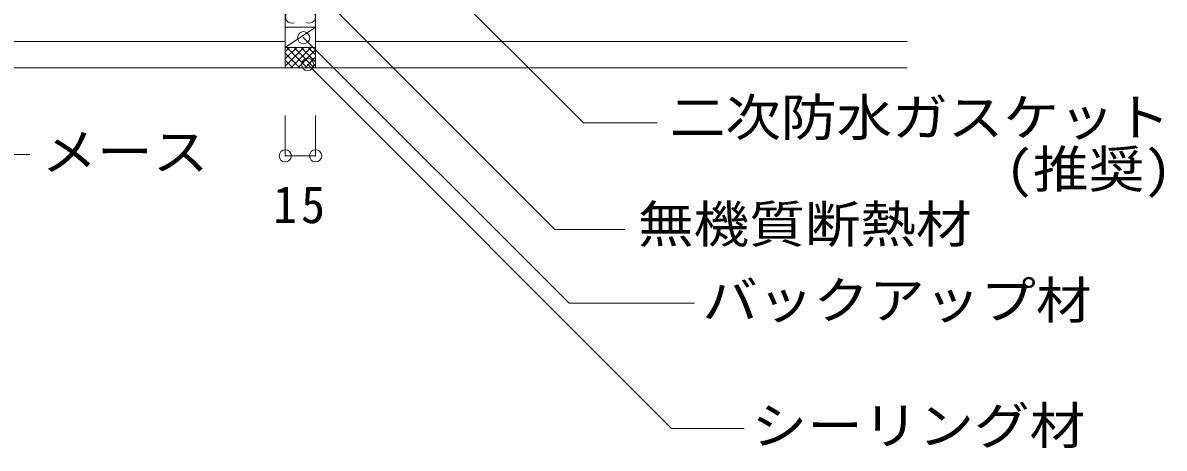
# Model space of a CAD drawing. Units: millimetres on the paper, enlarged 4 times, with parts at other scales. Extents: x -762 to 778, y -519 to 521.
# Drawn here: x -619.7 to -394, y 55.5 to 139.6 of the extents above; entities that cross this region are included whole.
import ezdxf
from ezdxf.enums import TextEntityAlignment as Align

# ---------------------------------------------------------------- set-up
doc = ezdxf.new("R2010")
doc.units = ezdxf.units.MM
doc.header["$LTSCALE"] = 4
doc.header["$PDMODE"] = 32
doc.header["$PDSIZE"] = 2.4
for name, color, linetype, lineweight in [('0-0_メース', 2, 'Continuous', 18), ('0-4_その他資材', 7, 'Continuous', 18), ('0-9_部材名・寸法', 7, 'Continuous', 18)]:
    doc.layers.add(name, color=color, linetype=linetype, lineweight=lineweight)
doc.styles.add('ＭＳ ゴシック', font='')
doc.styles.get('ＭＳ ゴシック').set_extended_font_data('MS Gothic')

msp = doc.modelspace()

# ---------------------------------------------------------------- linework, layer by layer
at = {"layer": '0-0_メース'}
for p, q in [((-567.803, 130.757), (-567.803, 154.757)), ((-561.803, 130.757), (-561.803, 154.757)), ((-684.803, 135.957), (-567.803, 135.957)), ((-561.803, 135.957), (-444.803, 135.957)), ((-684.803, 130.757), (-567.803, 130.757)), ((-561.803, 130.757), (-444.803, 130.757))]:
    msp.add_line(p, q, dxfattribs=at)
at = {"layer": '0-4_その他資材'}
for p, q in [((-567.803, 138.757), (-567.803, 134.757)), ((-561.803, 134.727), (-561.803, 138.757)), ((-567.803, 134.757), (-567.803, 130.757)), ((-567.803, 134.757), (-561.803, 134.757)), ((-561.803, 130.757), (-561.803, 134.727)), ((-567.803, 130.757), (-561.803, 130.757))]:
    msp.add_line(p, q, dxfattribs=at)
at = {"layer": '0-4_その他資材', "color": 4, "lineweight": 9}
for p, q in [((-567.803, 131.081), (-564.127, 134.757)), ((-567.803, 132.495), (-565.541, 134.757)), ((-567.803, 133.909), (-566.955, 134.757)), ((-567.803, 133.656), (-564.904, 130.757)), ((-567.489, 134.757), (-563.489, 130.757)), ((-566.712, 130.757), (-562.712, 134.757)), ((-566.076, 134.757), (-562.076, 130.757)), ((-565.298, 130.757), (-561.803, 134.252)), ((-564.661, 134.757), (-561.803, 131.899)), ((-563.247, 134.757), (-561.803, 133.313)), ((-561.833, 134.757), (-561.803, 134.727)), ((-567.803, 132.242), (-566.318, 130.757)), ((-563.884, 130.757), (-561.803, 132.838)), ((-562.469, 130.757), (-561.803, 131.424)), ((-567.803, 130.828), (-567.732, 130.757))]:
    msp.add_line(p, q, dxfattribs=at)
at = {"layer": '0-4_その他資材'}
msp.add_lwpolyline([(-567.803, 138.757), (-561.803, 138.757), (-567.803, 134.757)], dxfattribs=at)
for centre, start_param, end_param in [((-566.504, 140.813), 4.337613, 8.2145939), ((-563.083, 140.827), 1.1575739, 5.0945936)]:
    msp.add_ellipse(centre, major_axis=(-1.28, 0), ratio=0.99, start_param=start_param, end_param=end_param, dxfattribs=at)
at = {"layer": '0-9_部材名・寸法'}
for p, q in [((-563.375, 147.646), (-514.48, 98.751)), ((-564.178, 136.678), (-511.686, 84.186)), ((-563.375, 131.367), (-491.442, 59.434)), ((-567.803, 121.316), (-567.803, 113.316)), ((-561.803, 121.316), (-561.803, 113.316)), ((-634.751, 113.613), (-618.308, 113.613)), ((-567.803, 113.316), (-561.803, 113.316)), ((-514.48, 98.751), (-500.547, 98.751)), ((-511.686, 84.186), (-486.848, 84.186)), ((-491.442, 59.434), (-477.072, 59.434))]:
    msp.add_line(p, q, dxfattribs=at)
msp.add_lwpolyline([(-539.402, 150.459), (-508.796, 119.853), (-494.26, 119.853)], dxfattribs=at)
for p in [(-564.178, 136.678), (-563.375, 131.367), (-567.803, 113.316), (-561.803, 113.316)]:
    msp.add_point(p, dxfattribs=at)

# ---------------------------------------------------------------- texts
at = {"layer": '0-9_部材名・寸法', "style": 'ＭＳ ゴシック', "width": 1.1}
for s, p in [('二次防水ガスケット', (-491.766, 115.058)), ('メース', (-616.017, 108.263)), ('(推奨)', (-425.388, 104.805)), ('無機質断熱材', (-498.054, 93.956)), ('バックアップ材', (-485.328, 78.909)), ('シーリング材', (-475.578, 54.124))]:
    msp.add_text(s, height=7.331, dxfattribs=at).set_placement(p, align=Align.BOTTOM_LEFT)
at = {"layer": '0-9_部材名・寸法', "insert": (-570.216, 99.897), "char_height": 7.331, "attachment_point": 7, "style": 'ＭＳ ゴシック'}
msp.add_mtext('\\T1.17;\\W0.95;15', dxfattribs=at)

doc.saveas('drawing.dxf')
